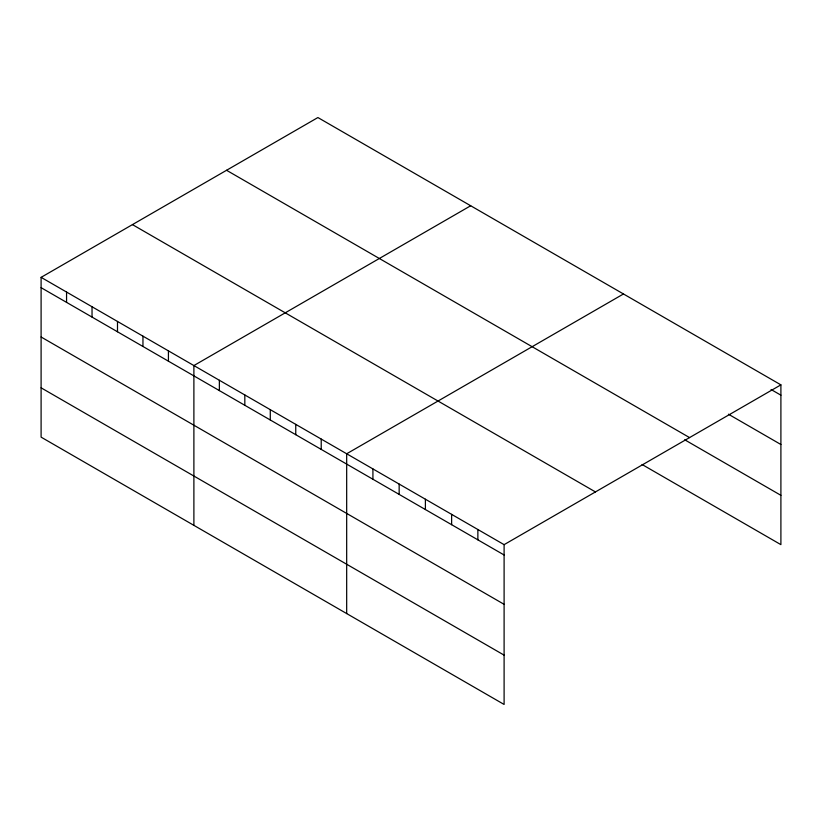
<?xml version="1.0" encoding="UTF-8"?>
<svg xmlns="http://www.w3.org/2000/svg" width="822" height="822" viewBox="0 0 822 822"><rect width="100%" height="100%" fill="white"/><g stroke="black" fill="none" stroke-linecap="round" stroke-linejoin="round"><path stroke-width="1.23" d="M504.102 604.314L504.102 544.657L41.1 277.353L41.1 437.14L504.102 704.454L504.102 604.314L41.1 336.999M41.1 277.353L317.898 117.546L780.9 384.86L780.9 544.647L642.064 464.492M470.687 205.757L193.889 365.564L193.889 525.361M623.477 293.968L346.678 453.775L346.678 613.572M504.102 544.657L780.9 384.86M771.057 389.505L780.9 395.177M728.426 414.206L780.9 444.507M226.553 170.277L689.555 437.592M684.695 439.78L780.9 495.327M132.445 224.612L595.447 491.926M41.1 287.669L504.102 554.984M41.1 387.82L504.102 655.134M477.87 529.512L477.87 539.838M451.627 514.367L451.627 524.693M425.395 499.221L425.395 509.548M399.153 484.076L399.153 494.392M372.921 468.92L372.921 479.247M321.217 439.071L321.217 449.398M295.756 424.368L295.756 434.694M270.284 409.664L270.284 419.991M244.822 394.971L244.822 405.287M219.361 380.267L219.361 390.594M168.428 350.86L168.428 361.187M142.956 336.157L142.956 346.483M117.495 321.453L117.495 331.78M92.033 306.75L92.033 317.076M66.561 292.046L66.561 302.373"/></g></svg>
